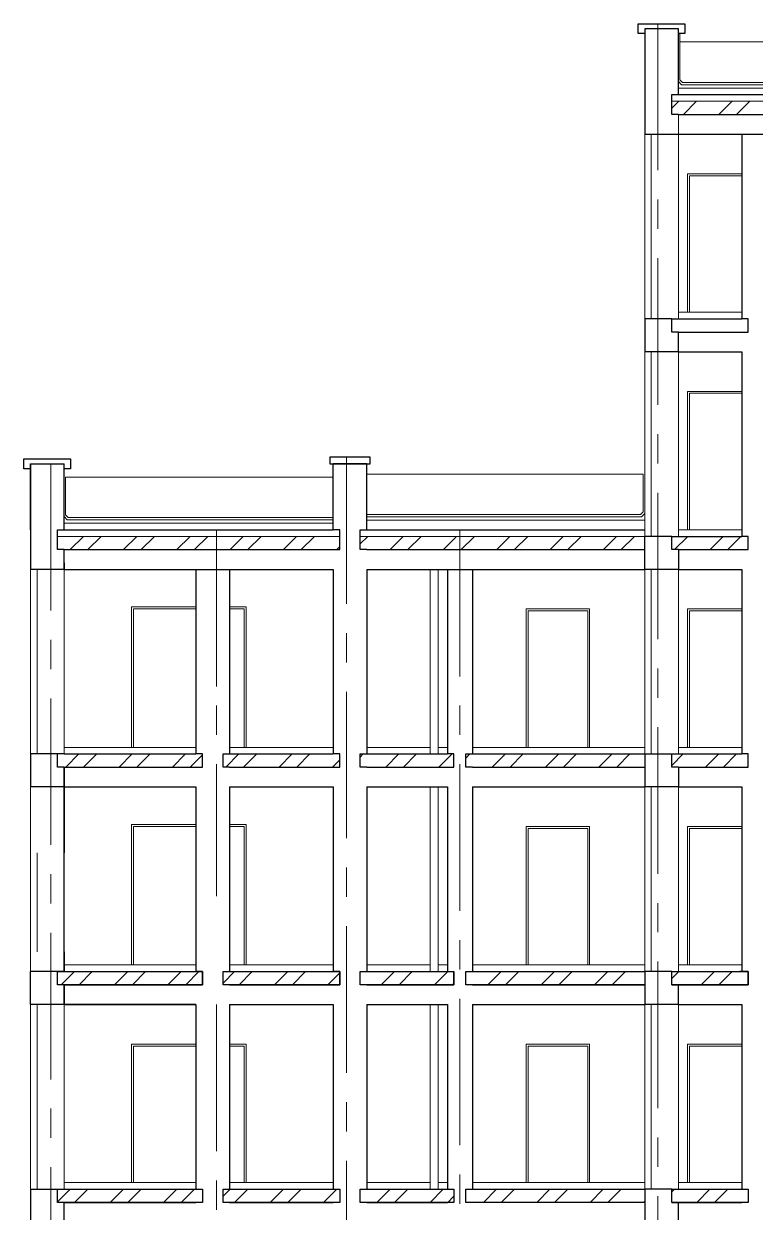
# Model space of a CAD drawing. Header units: millimetres. Extents: x -689206 to 4969298, y -1019800 to 703299.
# Drawn here: x -620556 to -609469, y 34513 to 52538 of the extents above; entities that cross this region are included whole.
import ezdxf

# ---------------------------------------------------------------- set-up
doc = ezdxf.new("R2010")
doc.units = ezdxf.units.MM
doc.linetypes.add('осеваяX2', pattern=[101.6, 63.5, -12.7, 12.7, -12.7])
doc.layers.add('РАЗМЕРЫ', color=7, linetype='Continuous', lineweight=9)
doc.layers.add('разрез1-1', color=7, linetype='Continuous')
pattern_1 = [(45, (-1427732.2, 672087.9), (-404.11153, 404.11153), []), (45, (-1427462.77, 672087.9), (-404.11153, 404.11153), [])]

msp = doc.modelspace()

# ---------------------------------------------------------------- hatches: boundary and pattern name
at = {"layer": 'РАЗМЕРЫ', "lineweight": 9, "ltscale": 35}
h = msp.add_hatch(dxfattribs=at)
h.set_pattern_fill('ANSI32', color=256, scale=60)
h.set_pattern_definition(pattern_1)
h.paths.add_polyline_path([(-617635.8, 44763.1), (-620045.8, 44763.1), (-620045.8, 44563.1), (-619945.8, 44563.1), (-617635.8, 44563.1)])
h.paths.add_polyline_path([(-615766.3, 44763.1), (-617635.8, 44763.1), (-617635.8, 44563.1), (-615866.3, 44563.1), (-615766.3, 44563.1)])
h.paths.add_polyline_path([(-613945.8, 44763.1), (-615456.3, 44763.1), (-615456.3, 44563.1), (-615356.3, 44563.1), (-613945.8, 44563.1)])
h.paths.add_polyline_path([(-611144.2, 44763.1), (-613945.8, 44763.1), (-613945.8, 44563.1), (-611144.2, 44563.1)])
h.paths.add_polyline_path([(-609574.2, 44763.1), (-609674.2, 44763.1), (-610634.2, 44763.1), (-610734.2, 44763.1), (-610734.2, 44563.1), (-610634.2, 44563.1), (-609674.2, 44563.1), (-609574.2, 44563.1)])
h.paths.add_polyline_path([(-607034.2, 44763.1), (-607134.2, 44763.1), (-609164.2, 44763.1), (-609264.2, 44763.1), (-609264.2, 44563.1), (-609164.2, 44563.1), (-607134.2, 44563.1), (-607034.2, 44563.1)])
h.paths.add_polyline_path([(-605534.2, 44763.1), (-605634.2, 44763.1), (-606754.2, 44763.1), (-606854.2, 44763.1), (-606854.2, 44563.1), (-606754.2, 44563.1), (-605634.2, 44563.1), (-605534.2, 44563.1)])
h.paths.add_polyline_path([(-604713.3, 44763.1), (-604813.3, 44763.1), (-605124.2, 44763.1), (-605224.2, 44763.1), (-605224.2, 44563.1), (-605124.2, 44563.1), (-604813.3, 44563.1), (-604713.3, 44563.1)])
h.paths.add_polyline_path([(-601813.8, 44763.1), (-601913.8, 44763.1), (-604433.3, 44763.1), (-604533.3, 44763.1), (-604533.3, 44563.1), (-604433.3, 44563.1), (-601913.8, 44563.1), (-601813.8, 44563.1)])
h.paths.add_polyline_path([(-598963.8, 44763.1), (-599063.8, 44763.1), (-601533.8, 44763.1), (-601633.8, 44763.1), (-601633.8, 44563.1), (-601533.8, 44563.1), (-599063.8, 44563.1), (-598963.8, 44563.1)])
h.paths.add_polyline_path([(-598064.2, 44763.1), (-598164.2, 44763.1), (-598683.8, 44763.1), (-598783.8, 44763.1), (-598783.8, 44563.1), (-598164.2, 44563.1), (-598064.2, 44563.1)])
h.paths.add_polyline_path([(-596341.8, 44763.1), (-596441.8, 44763.1), (-597654.2, 44763.1), (-597754.2, 44763.1), (-597754.2, 44563.1), (-597654.2, 44563.1), (-596441.8, 44563.1), (-596341.8, 44563.1)])
h.paths.add_polyline_path([(-593161.8, 44763.1), (-593261.8, 44763.1), (-596061.8, 44763.1), (-596161.8, 44763.1), (-596161.8, 44563.1), (-596061.8, 44563.1), (-593261.8, 44563.1), (-593161.8, 44563.1)])
h.paths.add_polyline_path([(-585541.8, 44763.1), (-592851.8, 44763.1), (-592851.8, 44563.1), (-592751.8, 44563.1), (-585641.8, 44563.1), (-585541.8, 44563.1)])
h.paths.add_polyline_path([(-582541.8, 44763.1), (-585231.8, 44763.1), (-585231.8, 44563.1), (-585131.8, 44563.1), (-582641.8, 44563.1), (-582541.8, 44563.1)])
h.paths.add_polyline_path([(-605534.2, 51363.1), (-610734.2, 51363.1), (-610734.2, 51163.1), (-610634.2, 51163.1), (-605634.2, 51163.1), (-605534.2, 51163.1)])
h.paths.add_polyline_path([(-601813.8, 51363.1), (-605224.2, 51363.1), (-605224.2, 51163.1), (-605124.2, 51163.1), (-601913.8, 51163.1), (-601813.8, 51163.1)])
h.paths.add_polyline_path([(-598064.2, 51363.1), (-601633.8, 51363.1), (-601633.8, 51163.1), (-601533.8, 51163.1), (-598164.2, 51163.1), (-598064.2, 51163.1)])
h.paths.add_polyline_path([(-593161.8, 51363.1), (-597754.2, 51363.1), (-597754.2, 51163.1), (-597654.2, 51163.1), (-593261.8, 51163.1), (-593161.8, 51163.1)])
h.paths.add_polyline_path([(-596341.8, 48063.1), (-596441.8, 48063.1), (-597654.2, 48063.1), (-597754.2, 48063.1), (-597754.2, 47863.1), (-597654.2, 47863.1), (-596441.8, 47863.1), (-596341.8, 47863.1)])
h.paths.add_polyline_path([(-598064.2, 48063.1), (-598164.2, 48063.1), (-598683.8, 48063.1), (-598783.8, 48063.1), (-598783.8, 47863.1), (-598683.8, 47863.1), (-598164.2, 47863.1), (-598064.2, 47863.1)])
h.paths.add_polyline_path([(-593161.8, 48063.1), (-593261.8, 48063.1), (-596061.8, 48063.1), (-596161.8, 48063.1), (-596161.8, 47863.1), (-596061.8, 47863.1), (-593261.8, 47863.1), (-593161.8, 47863.1)])
h.paths.add_polyline_path([(-598963.8, 48063.1), (-599063.8, 48063.1), (-601533.8, 48063.1), (-601633.8, 48063.1), (-601633.8, 47863.1), (-601533.8, 47863.1), (-599063.8, 47863.1), (-598963.8, 47863.1)])
h.paths.add_polyline_path([(-601813.8, 48063.1), (-601913.8, 48063.1), (-604433.3, 48063.1), (-604533.3, 48063.1), (-604533.3, 47863.1), (-604433.3, 47863.1), (-601913.8, 47863.1), (-601813.8, 47863.1)])
h.paths.add_polyline_path([(-604713.3, 48063.1), (-604813.3, 48063.1), (-605124.2, 48063.1), (-605224.2, 48063.1), (-605224.2, 47863.1), (-605124.2, 47863.1), (-604813.3, 47863.1), (-604713.3, 47863.1)])
h.paths.add_polyline_path([(-605534.2, 48063.1), (-605634.2, 48063.1), (-606754.2, 48063.1), (-606854.2, 48063.1), (-606854.2, 47863.1), (-606754.2, 47863.1), (-605634.2, 47863.1), (-605534.2, 47863.1)])
h.paths.add_polyline_path([(-607034.2, 48063.1), (-607134.2, 48063.1), (-609164.2, 48063.1), (-609264.2, 48063.1), (-609264.2, 47863.1), (-609164.2, 47863.1), (-607134.2, 47863.1), (-607034.2, 47863.1)])
h = msp.add_hatch(dxfattribs=at)
h.set_pattern_fill('ANSI32', color=256, scale=60)
h.set_pattern_definition(pattern_1)
h.paths.add_polyline_path([(-617845.8, 41463.1), (-617945.8, 41463.1), (-619945.8, 41463.1), (-620045.8, 41463.1), (-620045.8, 41263.1), (-619945.8, 41263.1), (-617945.8, 41263.1), (-617845.8, 41263.1)])
h.paths.add_polyline_path([(-615766.3, 41463.1), (-615866.3, 41463.1), (-617435.8, 41463.1), (-617535.8, 41463.1), (-617535.8, 41263.1), (-617435.8, 41263.1), (-615866.3, 41263.1), (-615766.3, 41263.1)])
h.paths.add_polyline_path([(-614035.8, 41463.1), (-614135.8, 41463.1), (-615356.4, 41463.1), (-615456.4, 41463.1), (-615456.4, 41263.1), (-615356.4, 41263.1), (-614135.8, 41263.1), (-614035.8, 41263.1)])
h.paths.add_polyline_path([(-611144.2, 41463.1), (-613755.8, 41463.1), (-613855.8, 41463.1), (-613855.8, 41263.1), (-613755.8, 41263.1), (-611144.2, 41263.1)])
h.paths.add_polyline_path([(-609574.2, 41463.1), (-609674.2, 41463.1), (-610634.2, 41463.1), (-610734.2, 41463.1), (-610734.2, 41263.1), (-610634.2, 41263.1), (-609674.2, 41263.1), (-609574.2, 41263.1)])
h.paths.add_polyline_path([(-607034.2, 41463.1), (-607134.2, 41463.1), (-609164.2, 41463.1), (-609264.2, 41463.1), (-609264.2, 41263.1), (-609164.2, 41263.1), (-607134.2, 41263.1), (-607034.2, 41263.1)])
h.paths.add_polyline_path([(-605534.2, 41463.1), (-605634.2, 41463.1), (-606754.2, 41463.1), (-606854.2, 41463.1), (-606854.2, 41263.1), (-606754.2, 41263.1), (-605634.2, 41263.1), (-605534.2, 41263.1)])
h.paths.add_polyline_path([(-604713.3, 41463.1), (-604813.3, 41463.1), (-605124.2, 41463.1), (-605224.2, 41463.1), (-605224.2, 41263.1), (-605124.2, 41263.1), (-604813.3, 41263.1), (-604713.3, 41263.1)])
h.paths.add_polyline_path([(-601813.8, 41463.1), (-601952.9, 41463.1), (-604433.3, 41463.1), (-604533.3, 41463.1), (-604533.3, 41263.1), (-604433.3, 41263.1), (-601913.8, 41263.1), (-601813.8, 41263.1)])
h.paths.add_polyline_path([(-598963.8, 41463.1), (-599063.8, 41463.1), (-601533.8, 41463.1), (-601633.8, 41463.1), (-601633.8, 41263.1), (-601533.8, 41263.1), (-599063.8, 41263.1), (-598963.8, 41263.1)])
h.paths.add_polyline_path([(-598064.2, 41463.1), (-598164.2, 41463.1), (-598683.8, 41463.1), (-598783.8, 41463.1), (-598783.8, 41263.1), (-598683.8, 41263.1), (-598164.2, 41263.1), (-598064.2, 41263.1)])
h.paths.add_polyline_path([(-596341.8, 41463.1), (-596441.8, 41463.1), (-597654.2, 41463.1), (-597754.2, 41463.1), (-597754.2, 41263.1), (-597654.2, 41263.1), (-596441.8, 41263.1), (-596341.8, 41263.1)])
h.paths.add_polyline_path([(-593161.8, 41463.1), (-593261.8, 41463.1), (-596061.8, 41463.1), (-596161.8, 41463.1), (-596161.8, 41263.1), (-596061.8, 41263.1), (-593161.8, 41263.1)])
h.paths.add_polyline_path([(-589314, 41463.1), (-589414, 41463.1), (-592751.8, 41463.1), (-592851.8, 41463.1), (-592851.8, 41263.1), (-592751.8, 41263.1), (-589414, 41263.1), (-589314, 41263.1)])
h.paths.add_polyline_path([(-585541.8, 41463.1), (-585641.8, 41463.1), (-589040.3, 41463.1), (-589140.3, 41463.1), (-589140.3, 41263.1), (-589040.3, 41263.1), (-585641.8, 41263.1), (-585541.8, 41263.1)])
h.paths.add_polyline_path([(-582541.8, 41463.1), (-582641.8, 41463.1), (-585131.8, 41463.1), (-585231.8, 41463.1), (-585231.8, 41263.1), (-585131.8, 41263.1), (-582641.8, 41263.1), (-582541.8, 41263.1)])
h.paths.add_polyline_path([(-582541.8, 38163.1), (-585131.8, 38163.1), (-585231.8, 38163.1), (-585231.8, 37963.1), (-585131.8, 37963.1), (-582641.8, 37963.1), (-582541.8, 37963.1)])
h.paths.add_polyline_path([(-585541.8, 38163.1), (-585641.8, 38163.1), (-589040.3, 38163.1), (-589140.3, 38163.1), (-589140.3, 37963.1), (-589040.3, 37963.1), (-585641.8, 37963.1), (-585541.8, 37963.1)])
h.paths.add_polyline_path([(-589314, 38163.1), (-589414, 38163.1), (-592751.8, 38163.1), (-592851.8, 38163.1), (-592851.8, 37963.1), (-592751.8, 37963.1), (-589414, 37963.1), (-589314, 37963.1)])
h.paths.add_polyline_path([(-593161.8, 38163.1), (-593261.8, 38163.1), (-596061.8, 38163.1), (-596161.8, 38163.1), (-596161.8, 37963.1), (-593261.8, 37963.1), (-593161.8, 37963.1)])
h.paths.add_polyline_path([(-596341.8, 38163.1), (-597754.2, 38163.1), (-597754.2, 37963.1), (-596341.8, 37963.1)])
h.paths.add_polyline_path([(-598064.2, 38163.1), (-598164.2, 38163.1), (-598783.8, 38163.1), (-598783.8, 37963.1), (-598164.2, 37963.1), (-598064.2, 37963.1)])
h.paths.add_polyline_path([(-598963.8, 38163.1), (-601633.8, 38163.1), (-601633.8, 37963.1), (-598963.8, 37963.1)])
h.paths.add_polyline_path([(-601813.8, 38163.1), (-604533.3, 38163.1), (-604533.3, 37963.1), (-601813.8, 37963.1)])
h.paths.add_polyline_path([(-604713.3, 38163.1), (-605224.2, 38163.1), (-605224.2, 37963.1), (-604713.3, 37963.1)])
h.paths.add_polyline_path([(-605534.2, 38163.1), (-606854.2, 38163.1), (-606854.2, 37963.1), (-605534.2, 37963.1)])
h.paths.add_polyline_path([(-607034.2, 38163.1), (-609264.2, 38163.1), (-609264.2, 37963.1), (-607034.2, 37963.1)])
h.paths.add_polyline_path([(-609574.2, 38163.1), (-610734.2, 38163.1), (-610734.2, 37963.1), (-609574.2, 37963.1)])
h.paths.add_polyline_path([(-611144.2, 38163.1), (-613855.8, 38163.1), (-613855.8, 37963.1), (-611144.2, 37963.1)])
h.paths.add_polyline_path([(-614035.8, 38163.1), (-615456.5, 38163.1), (-615456.5, 37963.1), (-614035.8, 37963.1)])
h.paths.add_polyline_path([(-615766.3, 38163.1), (-617535.8, 38163.1), (-617535.8, 37963.1), (-615766.3, 37963.1)])
h.paths.add_polyline_path([(-617845.8, 38163.1), (-620045.8, 38163.1), (-620045.8, 37963.1), (-617845.8, 37963.1)])
h.paths.add_polyline_path([(-617845.8, 34863.1), (-620045.8, 34863.1), (-620045.8, 34663.1), (-617845.8, 34663.1)])
h.paths.add_polyline_path([(-615766.3, 34863.1), (-617535.8, 34863.1), (-617535.8, 34663.1), (-615766.3, 34663.1)])
h.paths.add_polyline_path([(-614036, 34863.1), (-615456.7, 34863.1), (-615456.7, 34663.1), (-614036, 34663.1)])
h.paths.add_polyline_path([(-611144.2, 34863.1), (-613755.8, 34863.1), (-613855.8, 34863.1), (-613855.8, 34663.1), (-611144.2, 34663.1)])
h.paths.add_polyline_path([(-609574.2, 34863.1), (-610734.2, 34863.1), (-610734.2, 34663.1), (-609574.2, 34663.1)])
h.paths.add_polyline_path([(-607034.2, 34863.1), (-609264.2, 34863.1), (-609264.2, 34663.1), (-607034.2, 34663.1)])
h.paths.add_polyline_path([(-605534.2, 34863.1), (-606854.2, 34863.1), (-606854.2, 34663.1), (-605534.2, 34663.1)])
h.paths.add_polyline_path([(-604713.3, 34863.1), (-605224.2, 34863.1), (-605224.2, 34663.1), (-604713.3, 34663.1)])
h.paths.add_polyline_path([(-601813.8, 34863.1), (-604533.3, 34863.1), (-604533.3, 34663.1), (-601813.8, 34663.1)])
h.paths.add_polyline_path([(-598963.8, 34863.1), (-601633.8, 34863.1), (-601633.8, 34663.1), (-598963.8, 34663.1)])
h.paths.add_polyline_path([(-598064.2, 34863.1), (-598164.2, 34863.1), (-598683.8, 34863.1), (-598783.8, 34863.1), (-598783.8, 34663.1), (-598683.8, 34663.1), (-598164.2, 34663.1), (-598064.2, 34663.1)])
h.paths.add_polyline_path([(-596341.8, 34863.1), (-597754.2, 34863.1), (-597754.2, 34663.1), (-596341.8, 34663.1)])
h.paths.add_polyline_path([(-593161.8, 34863.1), (-593261.8, 34863.1), (-596061.8, 34863.1), (-596161.8, 34863.1), (-596161.8, 34663.1), (-596061.8, 34663.1), (-593261.8, 34663.1), (-593161.8, 34663.1)])
h.paths.add_polyline_path([(-589314, 34863.1), (-589414, 34863.1), (-592751.8, 34863.1), (-592851.8, 34863.1), (-592851.8, 34663.1), (-592751.8, 34663.1), (-589414, 34663.1), (-589314, 34663.1)])
h.paths.add_polyline_path([(-585541.8, 34863.1), (-585641.8, 34863.1), (-589040.3, 34863.1), (-589140.3, 34863.1), (-589140.3, 34663.1), (-589040.3, 34663.1), (-585641.8, 34663.1), (-585541.8, 34663.1)])
h.paths.add_polyline_path([(-582541.8, 34863.1), (-585131.8, 34863.1), (-585231.8, 34863.1), (-585231.8, 34663.1), (-585131.8, 34663.1), (-582641.8, 34663.1), (-582541.8, 34663.1)])

# ---------------------------------------------------------------- linework, layer by layer
at = {"layer": 'РАЗМЕРЫ', "lineweight": 30, "ltscale": 35}
for p, q in [((-611244.2, 52388.1), (-611244.2, 52538.1)), ((-611244.2, 52538.1), (-610634.9, 52538.1)), ((-611244.2, 52388.1), (-611244.2, 52465)), ((-611144.2, 52463.1), (-611144.2, 50863.1)), ((-610634.2, 52463.1), (-611144.2, 52463.1)), ((-610634.9, 52538.1), (-610534.9, 52538.1)), ((-610634.2, 51463.1), (-610634.2, 52463.1)), ((-610534.9, 52538.1), (-610534.9, 52388.1)), ((-611144.2, 52388.1), (-611244.2, 52388.1)), ((-610534.9, 52388.1), (-610634.2, 52388.1)), ((-610734.2, 51163.1), (-610734.2, 51463.1)), ((-610734.2, 51463.1), (-610634.2, 51463.1)), ((-610634.2, 51463.1), (-605634.2, 51463.1)), ((-610634.2, 51163.1), (-610734.2, 51163.1)), ((-610634.2, 51163.1), (-605634.2, 51163.1)), ((-611144.2, 50863.1), (-609674.2, 50863.1)), ((-609674.2, 50863.1), (-609674.2, 48063.1)), ((-609674.2, 50863.1), (-605634.2, 50863.1)), ((-611144.2, 48063.1), (-611144.2, 47563.1)), ((-610734.2, 48063.1), (-611144.2, 48063.1)), ((-610734.2, 47863.1), (-610734.2, 48063.1)), ((-610734.2, 48063.1), (-610634.2, 48063.1)), ((-610634.2, 48063.1), (-609674.2, 48063.1)), ((-609574.2, 48063.1), (-609674.2, 48063.1)), ((-609574.2, 47863.1), (-609574.2, 48063.1)), ((-610634.2, 47863.1), (-610734.2, 47863.1)), ((-610634.2, 47863.1), (-609674.2, 47863.1)), ((-610634.2, 47563.1), (-610634.2, 47863.1)), ((-609674.2, 47863.1), (-609574.2, 47863.1)), ((-610634.2, 47563.1), (-611144.2, 47563.1)), ((-610634.2, 47563.1), (-609674.2, 47563.1)), ((-609674.2, 47563.1), (-609674.2, 46563.1)), ((-609674.2, 47563.1), (-609674.2, 44763.1)), ((-620555.8, 45788.1), (-620555.8, 45938.1)), ((-620555.8, 45938.1), (-619946.5, 45938.1)), ((-620555.8, 45788.1), (-620555.8, 45865)), ((-620455.8, 45788.1), (-620555.8, 45788.1)), ((-620453.8, 45863.1), (-620453.8, 44263.1)), ((-620453.8, 44863.1), (-620453.8, 45863.1)), ((-620453.8, 45863.1), (-619945.8, 45863.1)), ((-619946.5, 45938.1), (-619846.5, 45938.1)), ((-619945.8, 44863.1), (-619945.8, 45863.1)), ((-619846.5, 45788.1), (-619945.8, 45788.1)), ((-619846.5, 45938.1), (-619846.5, 45788.1)), ((-615866.3, 44863.1), (-615866.3, 45863.1)), ((-615356.3, 45863.1), (-615866.3, 45863.1)), ((-615866.3, 45863.1), (-615356.3, 45863.1)), ((-615356.3, 44863.1), (-615356.3, 45863.1)), ((-619945.8, 44863.1), (-619945.8, 44963.1)), ((-620045.8, 44563.1), (-620045.8, 44863.1)), ((-620045.8, 44863.1), (-619945.8, 44863.1)), ((-619945.8, 44863.1), (-615866.3, 44863.1)), ((-615766.3, 44863.1), (-615866.3, 44863.1)), ((-615766.3, 44563.1), (-615766.3, 44863.1)), ((-615456.3, 44563.1), (-615456.3, 44863.1)), ((-615456.3, 44863.1), (-615356.3, 44863.1)), ((-615356.3, 44863.1), (-611144.2, 44863.1)), ((-610734.2, 44763.1), (-611144.2, 44763.1)), ((-611144.2, 44263.1), (-611144.2, 44763.1)), ((-610734.2, 44563.1), (-610734.2, 44763.1)), ((-610734.2, 44763.1), (-610634.2, 44763.1)), ((-610634.2, 44763.1), (-609674.2, 44763.1)), ((-609574.2, 44763.1), (-609674.2, 44763.1)), ((-609574.2, 44563.1), (-609574.2, 44763.1)), ((-619945.8, 44563.1), (-620045.8, 44563.1)), ((-619945.8, 44263.1), (-619945.8, 44563.1)), ((-619945.8, 44263.1), (-619945.8, 44563.1)), ((-619945.8, 44563.1), (-615866.3, 44563.1)), ((-615866.3, 44563.1), (-615766.3, 44563.1)), ((-615356.3, 44563.1), (-615456.3, 44563.1)), ((-615356.3, 44563.1), (-611144.2, 44563.1)), ((-610634.2, 44563.1), (-610734.2, 44563.1)), ((-610634.2, 44563.1), (-609674.2, 44563.1)), ((-610634.2, 44563.1), (-610634.2, 44263.1)), ((-609674.2, 44563.1), (-609574.2, 44563.1)), ((-619945.8, 44363.1), (-619945.8, 44263.1)), ((-619945.8, 44263.1), (-620453.8, 44263.1)), ((-619945.8, 44263.1), (-615866.3, 44263.1)), ((-617945.8, 44263.1), (-617945.8, 41463.1)), ((-617435.8, 44263.1), (-617435.8, 41463.1)), ((-615866.3, 44263.1), (-615866.3, 41463.1)), ((-615356.4, 44263.1), (-615356.4, 41463.1)), ((-615356.4, 44263.1), (-611144.2, 44263.1)), ((-614135.8, 44263.1), (-614135.8, 41463.1)), ((-613755.8, 44263.1), (-613755.8, 41463.1)), ((-610634.2, 44263.1), (-611144.2, 44263.1)), ((-610634.2, 44263.1), (-609674.2, 44263.1)), ((-609674.2, 44263.1), (-609674.2, 41463.1)), ((-609674.2, 44163.1), (-609674.2, 43563.1)), ((-617945.8, 43363.1), (-617945.8, 42823.1)), ((-620453.8, 41463.1), (-620453.8, 40963.1)), ((-620045.8, 41463.1), (-620453.8, 41463.1)), ((-620045.8, 41263.1), (-620045.8, 41463.1)), ((-619945.8, 41463.1), (-620045.8, 41463.1)), ((-617845.8, 41463.1), (-617945.8, 41463.1)), ((-617845.8, 41263.1), (-617845.8, 41463.1)), ((-617535.8, 41263.1), (-617535.8, 41463.1)), ((-617535.8, 41463.1), (-617435.8, 41463.1)), ((-615766.3, 41463.1), (-615866.3, 41463.1)), ((-615766.3, 41263.1), (-615766.3, 41463.1)), ((-615456.4, 41263.1), (-615456.4, 41463.1)), ((-615456.4, 41463.1), (-615356.4, 41463.1)), ((-614035.8, 41463.1), (-614135.8, 41463.1)), ((-614035.8, 41263.1), (-614035.8, 41463.1)), ((-613855.8, 41263.1), (-613855.8, 41463.1)), ((-613855.8, 41463.1), (-613755.8, 41463.1)), ((-611144.2, 41463.1), (-611144.2, 40963.1)), ((-611144.2, 41463.1), (-610634.2, 41463.1)), ((-610734.2, 41263.1), (-610734.2, 41463.1)), ((-610634.2, 41463.1), (-609674.2, 41463.1)), ((-609574.2, 41463.1), (-609674.2, 41463.1)), ((-609574.2, 41263.1), (-609574.2, 41463.1)), ((-619945.8, 41263.1), (-620045.8, 41263.1)), ((-619945.8, 41263.1), (-619945.8, 39963.1)), ((-619945.8, 40963.1), (-619945.8, 41263.1)), ((-619945.8, 41263.1), (-617945.8, 41263.1)), ((-617945.8, 41263.1), (-617845.8, 41263.1)), ((-617435.8, 41263.1), (-617535.8, 41263.1)), ((-617435.8, 41263.1), (-615866.3, 41263.1)), ((-615866.3, 41263.1), (-615766.3, 41263.1)), ((-615356.4, 41263.1), (-615456.4, 41263.1)), ((-615356.4, 41263.1), (-614135.8, 41263.1)), ((-614135.8, 41263.1), (-614035.8, 41263.1)), ((-613755.8, 41263.1), (-613855.8, 41263.1)), ((-613755.8, 41263.1), (-611144.2, 41263.1)), ((-610634.2, 41263.1), (-610734.2, 41263.1)), ((-610634.2, 41263.1), (-609674.2, 41263.1)), ((-610634.2, 41263.1), (-610634.2, 40963.1)), ((-609674.2, 41263.1), (-609574.2, 41263.1)), ((-619945.8, 40963.1), (-620453.8, 40963.1)), ((-619945.8, 40963.1), (-619945.8, 40993.1)), ((-619945.8, 38263.1), (-619945.8, 40963.1)), ((-619945.8, 40963.1), (-617945.8, 40963.1)), ((-617945.8, 40963.1), (-617945.8, 38163.1)), ((-617435.8, 40963.1), (-617435.8, 38163.1)), ((-617435.8, 40963.1), (-615866.3, 40963.1)), ((-615866.3, 40963.1), (-615866.3, 40363.1)), ((-615356.4, 40963.1), (-615356.5, 38163.1)), ((-615356.4, 40963.1), (-614135.8, 40963.1)), ((-614135.8, 40963.1), (-614135.8, 40563.1)), ((-614135.8, 40963.1), (-614135.8, 38163.1)), ((-613755.8, 40963.1), (-613755.8, 40563.1)), ((-613755.8, 40963.1), (-613755.8, 38163.1)), ((-613755.8, 40963.1), (-611144.2, 40963.1)), ((-610634.2, 40963.1), (-611144.2, 40963.1)), ((-610634.2, 40963.1), (-609674.2, 40963.1)), ((-609674.2, 40963.1), (-609674.2, 40563.1)), ((-609674.2, 40963.1), (-609674.2, 38163.1)), ((-615866.3, 40363.1), (-615866.3, 38163.1)), ((-617435.8, 39793.1), (-617435.8, 38163.1)), ((-619945.8, 38463.1), (-619945.8, 38163.1)), ((-619945.8, 38163.1), (-619945.8, 38263.1)), ((-619945.8, 38163.1), (-620453.8, 38163.1)), ((-620453.8, 37663.1), (-620453.8, 38163.1)), ((-620045.8, 37963.1), (-620045.8, 38163.1)), ((-619945.8, 38163.1), (-617945.8, 38163.1)), ((-617845.8, 38163.1), (-617945.8, 38163.1)), ((-617845.8, 37963.1), (-617845.8, 38163.1)), ((-617535.8, 37963.1), (-617535.8, 38163.1)), ((-617535.8, 38163.1), (-617435.8, 38163.1)), ((-617435.8, 38163.1), (-615866.3, 38163.1)), ((-615766.3, 38163.1), (-615866.3, 38163.1)), ((-615766.3, 37963.1), (-615766.3, 38163.1)), ((-615456.5, 37963.1), (-615456.5, 38163.1)), ((-615456.5, 38163.1), (-615356.5, 38163.1)), ((-615356.5, 38163.1), (-614135.8, 38163.1)), ((-614135.8, 38163.1), (-614035.8, 38163.1)), ((-614035.8, 37963.1), (-614035.8, 38163.1)), ((-613855.8, 37963.1), (-613855.8, 38163.1)), ((-613855.8, 38163.1), (-613755.8, 38163.1)), ((-613755.8, 38163.1), (-611144.2, 38163.1)), ((-611144.2, 38163.1), (-611144.2, 37963.1)), ((-610734.2, 38163.1), (-611144.2, 38163.1)), ((-610734.2, 37963.1), (-610734.2, 38163.1)), ((-610734.2, 38163.1), (-610634.2, 38163.1)), ((-610634.2, 38163.1), (-609674.2, 38163.1)), ((-609574.2, 38163.1), (-609703.9, 38163.1)), ((-609574.2, 37963.1), (-609574.2, 38163.1)), ((-619945.8, 37963.1), (-620045.8, 37963.1)), ((-619945.8, 37963.1), (-619945.8, 37663.1)), ((-619945.8, 37663.1), (-619945.8, 37963.1)), ((-619945.8, 37663.1), (-619945.8, 37963.1)), ((-619945.8, 37963.1), (-617945.8, 37963.1)), ((-617945.8, 37963.1), (-617845.8, 37963.1)), ((-617435.8, 37963.1), (-617535.8, 37963.1)), ((-617435.8, 37963.1), (-615866.3, 37963.1)), ((-615866.3, 37963.1), (-615766.3, 37963.1)), ((-615356.5, 37963.1), (-615456.5, 37963.1)), ((-615356.5, 37963.1), (-614135.8, 37963.1)), ((-614135.8, 37963.1), (-614035.8, 37963.1)), ((-613755.8, 37963.1), (-613855.8, 37963.1)), ((-613755.8, 37963.1), (-611144.2, 37963.1)), ((-611144.2, 37963.1), (-611144.2, 37663.1)), ((-610734.2, 37963.1), (-609674.2, 37963.1)), ((-610634.2, 37663.1), (-610634.2, 37963.1)), ((-609674.2, 37963.1), (-609574.2, 37963.1)), ((-619945.8, 37663.1), (-620453.8, 37663.1)), ((-617945.8, 37663.1), (-619945.8, 37663.1)), ((-619945.8, 37663.1), (-617945.8, 37663.1)), ((-617945.8, 37663.1), (-617945.8, 36793.1)), ((-617435.8, 37663.1), (-617435.8, 34863.1)), ((-617435.8, 37663.1), (-615866.3, 37663.1)), ((-615866.3, 37663.1), (-615866.3, 34863.1)), ((-615356.5, 37663.1), (-615356.5, 34863.1)), ((-615356.5, 37663.1), (-614135.8, 37663.1)), ((-614135.8, 37663.1), (-614135.8, 34863.1)), ((-613755.8, 37663.1), (-613755.8, 34863.1)), ((-613755.8, 37663.1), (-611144.2, 37663.1)), ((-610634.2, 37663.1), (-611144.2, 37663.1)), ((-610634.2, 37663.1), (-609674.2, 37663.1)), ((-609674.2, 37663.1), (-609674.2, 37563.1)), ((-609674.2, 37663.1), (-609674.2, 34863.1)), ((-617945.8, 36793.1), (-617945.8, 34863.1)), ((-620453.8, 34863.1), (-620453.8, 34363.1)), ((-620453.8, 34863.1), (-617945.8, 34863.1)), ((-617435.8, 34863.1), (-615866.3, 34863.1)), ((-615356.7, 34863.1), (-614135.8, 34863.1)), ((-613855.8, 34863.1), (-613755.8, 34863.1)), ((-613755.8, 34863.1), (-611144.2, 34863.1)), ((-610734.2, 34863.1), (-611144.2, 34863.1)), ((-611144.2, 34863.1), (-611144.2, 34363.1)), ((-610734.2, 34663.1), (-610734.2, 34863.1)), ((-610734.2, 34863.1), (-609674.2, 34863.1)), ((-619945.8, 34663.1), (-617945.8, 34663.1)), ((-619945.8, 34363.1), (-619945.8, 34663.1)), ((-617435.8, 34663.1), (-615866.3, 34663.1)), ((-615356.5, 34663.1), (-614135.8, 34663.1)), ((-611144.2, 34663.1), (-613755.8, 34663.1)), ((-610734.2, 34663.1), (-609674.2, 34663.1)), ((-610634.2, 34363.1), (-610634.2, 34663.1))]:
    msp.add_line(p, q, dxfattribs=at)
at = {"layer": 'РАЗМЕРЫ', "linetype": 'осеваяX2', "lineweight": 5, "ltscale": 35}
for p, q in [((-610944.2, 52538.1), (-610944.2, 23464.5)), ((-620145.8, 45863.1), (-620145.8, 23464.5)), ((-615666.3, 45963.1), (-615666.3, 23464.5)), ((-611194.2, 45058.6), (-611144.2, 45108.6)), ((-617635.8, 44863.1), (-617635.8, 39308.6)), ((-613945.8, 44863.1), (-613945.8, 23464.5)), ((-617635.8, 43363.1), (-617635.8, 42488.8)), ((-617635.8, 37663.1), (-617635.8, 23464.5))]:
    msp.add_line(p, q, dxfattribs=at)
at = {"layer": 'РАЗМЕРЫ', "lineweight": 5, "ltscale": 35}
for p, q in [((-605634.2, 51563.1), (-610634.2, 51563.1)), ((-610634.2, 48063.1), (-610634.2, 51163.1)), ((-611144.2, 44263.1), (-611144.2, 50863.1)), ((-611044.2, 48063.1), (-611044.2, 50863.1)), ((-610494, 50263.1), (-610494, 48163.1)), ((-610494, 50263.1), (-609674.2, 50263.1)), ((-610464, 48163.1), (-610464, 50233.1)), ((-610464, 48163.1), (-610464, 50233.1)), ((-610464, 50233.1), (-609674.2, 50233.1)), ((-611044.2, 44763.1), (-611044.2, 47563.1)), ((-610634.2, 44763.1), (-610634.2, 47563.1)), ((-610494, 46963.1), (-610494, 44863.1)), ((-610494, 46963.1), (-609674.2, 46963.1)), ((-610464, 44863.1), (-610464, 46933.1)), ((-610464, 44863.1), (-610464, 46933.1)), ((-610464, 46933.1), (-609674.2, 46933.1)), ((-611144.2, 44463.1), (-611144.2, 45963.1)), ((-610494, 45793.1), (-610494, 45823.1)), ((-615866.3, 44963.1), (-619945.8, 44963.1)), ((-611144.2, 45008.6), (-615356.3, 45008.6)), ((-620453.8, 41463.1), (-620453.8, 44263.1)), ((-620353.8, 41463.1), (-620353.8, 44263.1)), ((-619945.8, 41463.1), (-619945.8, 44263.1)), ((-611144.2, 41463.1), (-611144.2, 44263.1)), ((-611044.2, 41463.1), (-611044.2, 44263.1)), ((-610634.2, 41463.1), (-610634.2, 44263.1)), ((-618894.7, 43693.1), (-618924.7, 43693.1)), ((-618924.7, 43693.1), (-618924.7, 41563.1)), ((-618894.7, 43693.1), (-617945.8, 43693.1)), ((-618894.7, 41563.1), (-618894.7, 43663.1)), ((-618894.7, 41563.1), (-618894.7, 43663.1)), ((-618894.7, 43663.1), (-617945.8, 43663.1)), ((-617435.8, 43693.1), (-617184.7, 43693.1)), ((-617435.8, 43663.1), (-617214.7, 43663.1)), ((-617214.7, 41563.1), (-617214.7, 43663.1)), ((-617184.7, 43693.1), (-617184.7, 41563.1)), ((-612938.8, 43663.1), (-612938.8, 41563.1)), ((-612938.8, 43663.1), (-611978.8, 43663.1)), ((-612908.8, 43633.1), (-612908.8, 41563.1)), ((-612908.8, 41563.1), (-612908.8, 43633.1)), ((-612908.8, 41563.1), (-612908.8, 43633.1)), ((-612908.8, 43633.1), (-612008.8, 43633.1)), ((-612008.8, 43633.1), (-612008.8, 41563.1)), ((-611978.8, 41563.1), (-611978.8, 43663.1)), ((-610494, 43663.1), (-610494, 41563.1)), ((-610494, 43663.1), (-609674.2, 43663.1)), ((-610464, 41563.1), (-610464, 43633.1)), ((-610464, 41563.1), (-610464, 43633.1)), ((-610464, 43633.1), (-609674.2, 43633.1)), ((-611978.8, 43393.1), (-611978.8, 43423.1)), ((-610494, 42793.1), (-610494, 42823.1)), ((-611144.2, 41463.1), (-611044.2, 41463.1)), ((-619945.8, 40663.1), (-619945.8, 41263.1)), ((-620453.8, 38163.1), (-620453.8, 40963.1)), ((-611144.2, 38163.1), (-611144.2, 40963.1)), ((-611044.2, 38163.1), (-611044.2, 40963.1)), ((-610634.2, 38163.1), (-610634.2, 40963.1)), ((-618894.7, 40393.1), (-618924.7, 40393.1)), ((-618924.7, 40393.1), (-618924.7, 38263.1)), ((-618894.7, 40393.1), (-617945.8, 40393.1)), ((-617435.8, 40393.1), (-617184.7, 40393.1)), ((-617184.7, 40393.1), (-617184.7, 38263.1)), ((-618894.7, 38263.1), (-618894.7, 40363.1)), ((-618894.7, 38263.1), (-618894.7, 40363.1)), ((-618894.7, 40363.1), (-617945.8, 40363.1)), ((-617435.8, 40363.1), (-617214.7, 40363.1)), ((-617214.7, 38263.1), (-617214.7, 40363.1)), ((-612938.8, 40363.1), (-612938.8, 38263.1)), ((-612938.8, 40363.1), (-611978.8, 40363.1)), ((-612908.8, 40333.1), (-612908.8, 38263.1)), ((-612908.8, 38263.1), (-612908.8, 40333.1)), ((-612908.8, 38263.1), (-612908.8, 40333.1)), ((-612908.8, 40333.1), (-612008.8, 40333.1)), ((-612008.8, 40333.1), (-612008.8, 38263.1)), ((-611978.8, 38263.1), (-611978.8, 40363.1)), ((-610494, 40363.1), (-610494, 38263.1)), ((-610494, 40363.1), (-609674.2, 40363.1)), ((-610464, 38263.1), (-610464, 40333.1)), ((-610464, 38263.1), (-610464, 40333.1)), ((-610464, 40333.1), (-609674.2, 40333.1)), ((-611978.8, 40093.1), (-611978.8, 40123.1)), ((-620353.8, 38463.1), (-620353.8, 39963.1)), ((-619945.8, 38463.1), (-619945.8, 39963.1)), ((-619945.8, 38163.1), (-619945.8, 38463.1)), ((-619945.8, 37663.1), (-619945.8, 37963.1)), ((-611144.2, 37663.1), (-611144.2, 37963.1)), ((-620453.8, 34863.1), (-620453.8, 37663.1)), ((-620353.8, 34863.1), (-620353.8, 37663.1)), ((-619945.8, 34863.1), (-619945.8, 37663.1)), ((-611144.2, 34963.1), (-611144.2, 37663.1)), ((-611044.2, 34863.1), (-611044.2, 37663.1)), ((-610634.2, 34863.1), (-610634.2, 37663.1)), ((-618924.7, 37063.1), (-618924.7, 34963.1)), ((-618924.7, 37063.1), (-617945.8, 37063.1)), ((-618894.7, 34963.1), (-618894.7, 37033.1)), ((-618894.7, 34963.1), (-618894.7, 37033.1)), ((-618894.7, 34963.1), (-618894.7, 37033.1)), ((-618894.7, 37033.1), (-617945.8, 37033.1)), ((-617435.8, 37063.1), (-617184.7, 37063.1)), ((-617435.8, 37033.1), (-617214.7, 37033.1)), ((-617214.7, 34963.1), (-617214.7, 37033.1)), ((-617184.7, 37063.1), (-617184.7, 34963.1)), ((-612938.8, 37063.1), (-612938.8, 34963.1)), ((-612938.8, 37063.1), (-611978.8, 37063.1)), ((-612908.8, 37033.1), (-612908.8, 34963.1)), ((-612908.8, 34963.1), (-612908.8, 37033.1)), ((-612908.8, 34963.1), (-612908.8, 37033.1)), ((-612908.8, 37033.1), (-612008.8, 37033.1)), ((-612008.8, 37033.1), (-612008.8, 34963.1)), ((-611978.8, 34963.1), (-611978.8, 37063.1)), ((-610494, 37063.1), (-610494, 34963.1)), ((-610494, 37063.1), (-609674.2, 37063.1)), ((-610464, 34963.1), (-610464, 37033.1)), ((-610464, 34963.1), (-610464, 37033.1)), ((-610464, 37033.1), (-609674.2, 37033.1)), ((-611978.8, 36793.1), (-611978.8, 36823.1))]:
    msp.add_line(p, q, dxfattribs=at)
at = {"layer": 'РАЗМЕРЫ', "lineweight": 15, "ltscale": 35}
for p, q in [((-610734.2, 51363.1), (-605534.2, 51363.1)), ((-610634.2, 48163.1), (-609674.2, 48163.1)), ((-620045.8, 44763.1), (-615766.3, 44763.1)), ((-615456.3, 44763.1), (-611144.2, 44763.1)), ((-610634.2, 44863.1), (-609674.2, 44863.1)), ((-610634.2, 44863.1), (-609674.2, 44863.1)), ((-614393.9, 44263.1), (-614393.9, 41463.1)), ((-614273.9, 44263.1), (-614273.9, 41463.1)), ((-619945.8, 41463.1), (-619945.8, 41563.1)), ((-619945.8, 41563.1), (-617945.8, 41563.1)), ((-617435.8, 41563.1), (-615866.3, 41563.1)), ((-615356.4, 41563.1), (-614393.9, 41563.1)), ((-614273.9, 41563.1), (-614135.8, 41563.1)), ((-611144.2, 41563.1), (-613755.8, 41563.1)), ((-613755.8, 41563.1), (-611144.2, 41563.1)), ((-610634.2, 41563.1), (-609674.2, 41563.1)), ((-614393.9, 40963.1), (-614393.9, 38163.1)), ((-614273.9, 40963.1), (-614273.9, 38163.1)), ((-618924.7, 39793.1), (-618924.7, 39823.1)), ((-619945.8, 38263.1), (-617945.8, 38263.1)), ((-617435.8, 38263.1), (-615866.3, 38263.1)), ((-615356.5, 38263.1), (-614393.9, 38263.1)), ((-614273.9, 38263.1), (-614135.8, 38263.1)), ((-611144.2, 38263.1), (-613755.8, 38263.1)), ((-610634.2, 38263.1), (-609674.2, 38263.1)), ((-615866.3, 37663.1), (-617435.8, 37663.1)), ((-614393.9, 37663.1), (-615356.5, 37663.1)), ((-614393.9, 37663.1), (-614393.9, 37563.1)), ((-614393.9, 37563.1), (-614393.9, 34863.1)), ((-614135.8, 37663.1), (-614273.9, 37663.1)), ((-614273.9, 37663.1), (-614273.9, 37363.1)), ((-609674.2, 37663.1), (-610634.2, 37663.1)), ((-614273.9, 37363.1), (-614273.9, 34863.1)), ((-619945.8, 34963.1), (-617945.8, 34963.1)), ((-617435.8, 34963.1), (-615866.3, 34963.1)), ((-615356.6, 34963.1), (-614393.9, 34963.1)), ((-614273.9, 34963.1), (-614135.8, 34963.1)), ((-613755.8, 34963.1), (-611144.2, 34963.1)), ((-611144.2, 34963.1), (-611144.2, 34863.1)), ((-610634.2, 34963.1), (-609674.2, 34963.1)), ((-617945.8, 34663.1), (-619945.8, 34663.1)), ((-615866.3, 34663.1), (-617435.8, 34663.1)), ((-617184.7, 34663.1), (-617214.7, 34663.1)), ((-609674.2, 34663.1), (-610634.2, 34663.1))]:
    msp.add_line(p, q, dxfattribs=at)
at = {"layer": 'РАЗМЕРЫ', "linetype": 'осеваяX2', "lineweight": 30, "ltscale": 35}
for p, q in [((-615866.3, 45963.1), (-615916.3, 45963.1)), ((-615916.3, 45963.1), (-615916.3, 45863.1)), ((-615916.3, 45863.1), (-615866.3, 45863.1)), ((-615306.3, 45963.1), (-615866.3, 45963.1)), ((-615356.3, 45863.1), (-615306.3, 45863.1)), ((-615306.3, 45863.1), (-615306.3, 45963.1))]:
    msp.add_line(p, q, dxfattribs=at)
at = {"layer": 'РАЗМЕРЫ', "lineweight": 30, "ltscale": 35}
for points in [[(-619945.8, 41463.1), (-617945.8, 41463.1)], [(-617435.8, 41463.1), (-615866.3, 41463.1)], [(-615356.4, 41463.1), (-614135.8, 41463.1)], [(-613755.8, 41463.1), (-611144.2, 41463.1)], [(-619945.8, 40963.1), (-619945.8, 41263.1)], [(-611144.2, 37963.1), (-613855.8, 37963.1), (-613855.8, 38163.1), (-611144.2, 38163.1)], [(-611144.2, 34663.1), (-613855.8, 34663.1), (-613855.8, 34863.1)]]:
    msp.add_lwpolyline(points, dxfattribs=at)
for points in [[(-620045.8, 38163.1), (-617845.8, 38163.1), (-617845.8, 37963.1), (-620045.8, 37963.1)], [(-617535.8, 38163.1), (-615766.3, 38163.1), (-615766.3, 37963.1), (-617535.8, 37963.1)], [(-615456.5, 38163.1), (-614035.8, 38163.1), (-614035.8, 37963.1), (-615456.5, 37963.1)], [(-610734.2, 38163.1), (-609574.2, 38163.1), (-609574.2, 37963.1), (-610734.2, 37963.1)], [(-620045.8, 34863.1), (-617845.8, 34863.1), (-617845.8, 34663.1), (-620045.8, 34663.1)], [(-617535.8, 34863.1), (-615766.3, 34863.1), (-615766.3, 34663.1), (-617535.8, 34663.1)], [(-615456.7, 34863.1), (-614036, 34863.1), (-614036, 34663.1), (-615456.7, 34663.1)], [(-610734.2, 34863.1), (-609574.2, 34863.1), (-609574.2, 34663.1), (-610734.2, 34663.1)]]:
    msp.add_lwpolyline(points, close=True, dxfattribs=at)
at = {"layer": 'разрез1-1', "lineweight": 5}
for p, q in [((-610609.5, 51687.9), (-610609.5, 52388.1)), ((-610609.5, 52263.1), (-605634.2, 52263.1)), ((-619921, 45663.1), (-615866.3, 45663.1)), ((-619921, 45087.9), (-619921, 45663.1)), ((-615356.3, 45708.6), (-611169, 45708.6)), ((-611169, 45133.4), (-611169, 45708.6)), ((-619651.1, 45013.1), (-615866.3, 45013.1)), ((-615356.3, 45058.6), (-612452.7, 45058.6)), ((-612452.7, 45058.6), (-611194.2, 45058.6))]:
    msp.add_line(p, q, dxfattribs=at)
for points in [[(-610634.2, 51663.1), (-610584.2, 51613.1), (-606231.8, 51613.1)], [(-610609.5, 51687.9), (-610569.7, 51648.1), (-606634.2, 51648.1)], [(-619945.8, 45063.1), (-619895.8, 45013.1), (-615866.3, 45013.1)], [(-619921, 45087.9), (-619881.3, 45048.1), (-615945.8, 45048.1)], [(-612452.7, 45093.6), (-615356.3, 45093.6)], [(-611169, 45133.4), (-611208.7, 45093.6), (-612452.7, 45093.6)], [(-615866.3, 45048.1), (-619668.1, 45048.1)]]:
    msp.add_lwpolyline(points, dxfattribs=at)

doc.saveas('drawing.dxf')
